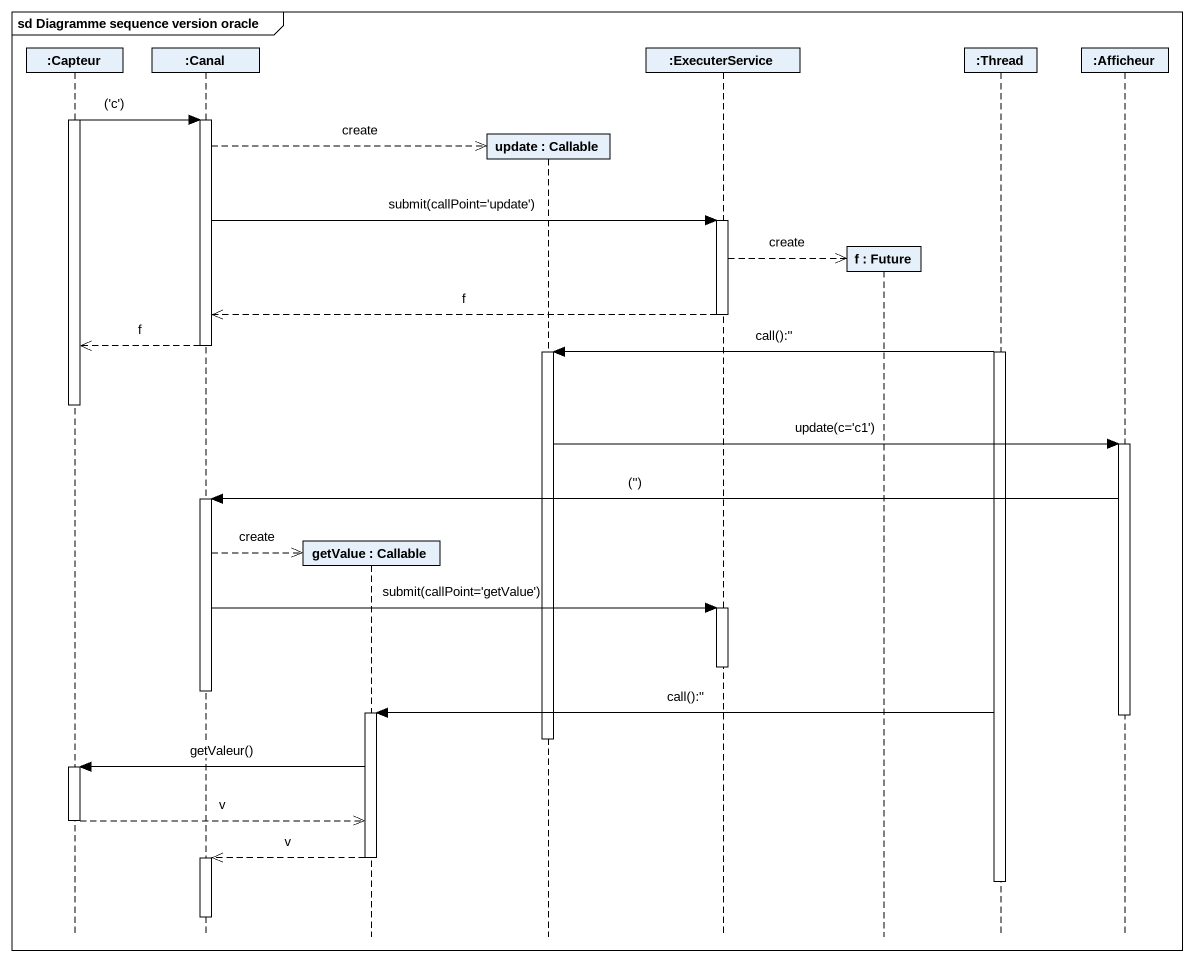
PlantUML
@startuml
mainframe sd Diagramme sequence version oracle
hide footbox
participant ":Capteur" as Capteur
participant ":Canal" as Canal
participant "getValue : Callable" as getValue
participant "update : Callable" as update
participant ":ExecuterService" as ExecuterService
participant "f : Future" as f
participant ":Thread" as Thread
participant ":Afficheur" as Afficheur

activate Capteur
Capteur -> Canal : ('c')
activate Canal
Canal -->> update ** : create
Canal -> ExecuterService : submit(callPoint='update')
activate ExecuterService
ExecuterService -->> f ** : create
ExecuterService -->> Canal : f
deactivate ExecuterService
Canal -->> Capteur : f
deactivate Canal
activate Thread
Thread -> update : call():''
activate update
deactivate Capteur
update -> Afficheur : update(c='c1')
activate Afficheur
Afficheur -> Canal : ('')
activate Canal
Canal -->> getValue ** : create
Canal -> ExecuterService : submit(callPoint='getValue')
activate ExecuterService
deactivate ExecuterService
deactivate Canal
Thread -> getValue : call():''
activate getValue
deactivate Afficheur
deactivate update
getValue -> Capteur : getValeur()
activate Capteur
Capteur -->> getValue : v
deactivate Capteur
getValue -->> Canal : v
deactivate getValue
activate Canal
deactivate Thread
deactivate Canal
@enduml
